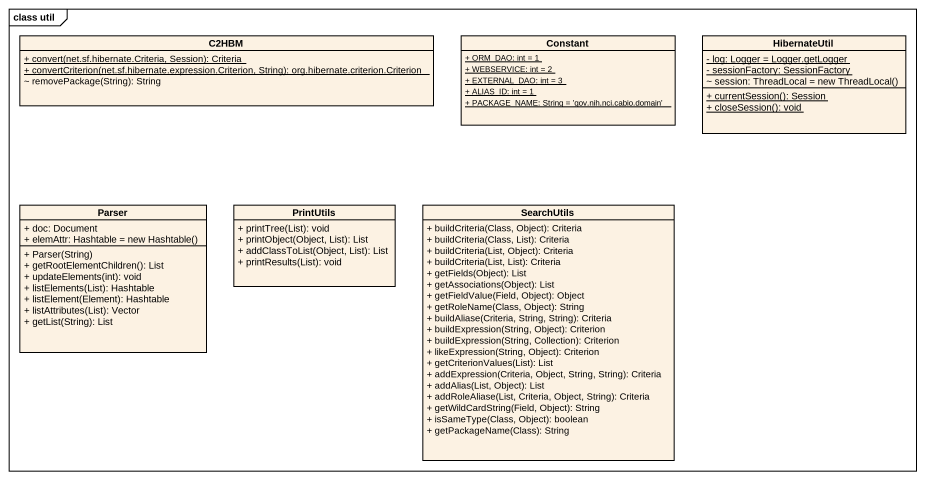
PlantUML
@startuml
mainframe class util
hide circle
hide empty members
skinparam classAttributeIconSize 0
class C2HBM {
  {static} + convert(net.sf.hibernate.Criteria, Session): Criteria
  {static} + convertCriterion(net.sf.hibernate.expression.Criterion, String): org.hibernate.criterion.Criterion
  ~ removePackage(String): String
}
class Constant {
  {static} + ORM_DAO: int = 1
  {static} + WEBSERVICE: int = 2
  {static} + EXTERNAL_DAO: int = 3
  {static} + ALIAS_ID: int = 1
  {static} + PACKAGE_NAME: String = 'gov.nih.nci.cabio.domain'
}
class HibernateUtil {
  {static} - log: Logger = Logger.getLogger
  {static} - sessionFactory: SessionFactory
  {field} ~ session: ThreadLocal = new ThreadLocal()
  {static} + currentSession(): Session
  {static} + closeSession(): void
}
class Parser {
  + doc: Document
  {field} + elemAttr: Hashtable = new Hashtable()
  + Parser(String)
  + getRootElementChildren(): List
  + updateElements(int): void
  + listElements(List): Hashtable
  + listElement(Element): Hashtable
  + listAttributes(List): Vector
  + getList(String): List
}
class PrintUtils {
  + printTree(List): void
  + printObject(Object, List): List
  + addClassToList(Object, List): List
  + printResults(List): void
}
class SearchUtils {
  + buildCriteria(Class, Object): Criteria
  + buildCriteria(Class, List): Criteria
  + buildCriteria(List, Object): Criteria
  + buildCriteria(List, List): Criteria
  + getFields(Object): List
  + getAssociations(Object): List
  + getFieldValue(Field, Object): Object
  + getRoleName(Class, Object): String
  + buildAliase(Criteria, String, String): Criteria
  + buildExpression(String, Object): Criterion
  + buildExpression(String, Collection): Criterion
  + likeExpression(String, Object): Criterion
  + getCriterionValues(List): List
  + addExpression(Criteria, Object, String, String): Criteria
  + addAlias(List, Object): List
  + addRoleAliase(List, Criteria, Object, String): Criteria
  + getWildCardString(Field, Object): String
  + isSameType(Class, Object): boolean
  + getPackageName(Class): String
}
@enduml
